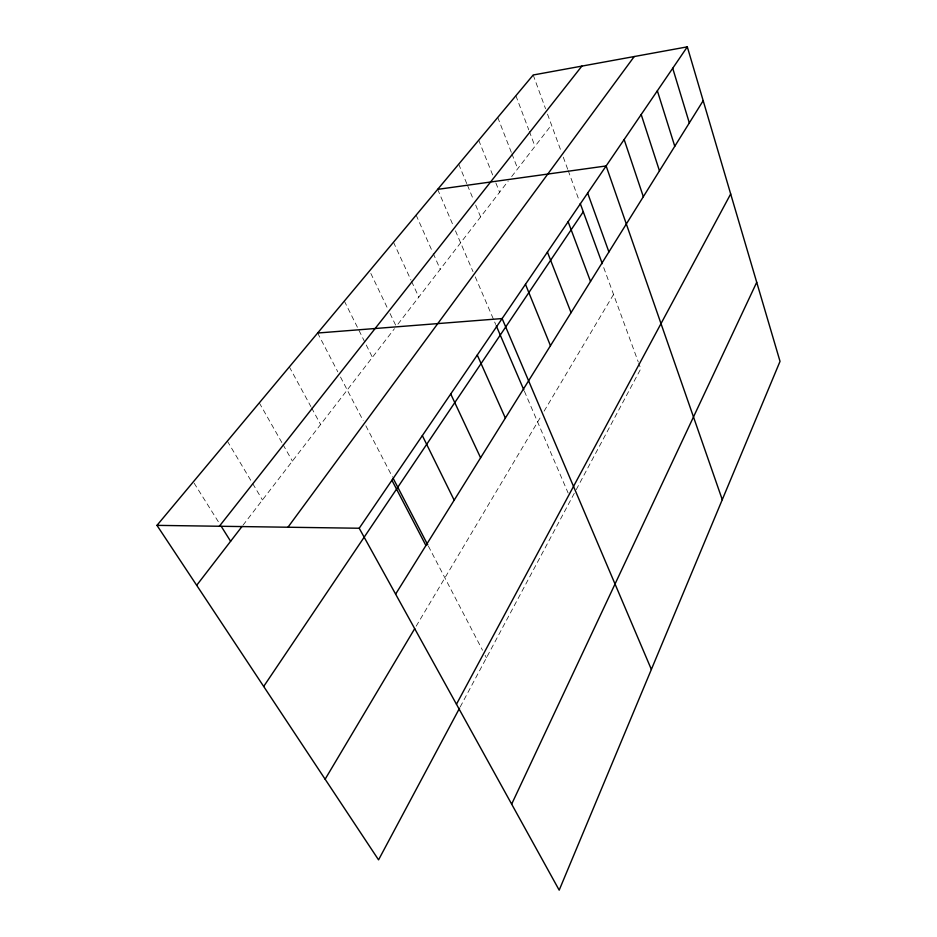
<?xml version="1.0" encoding="UTF-8"?>
<svg xmlns="http://www.w3.org/2000/svg" width="937" height="937" viewBox="0 0 937 937"><rect width="100%" height="100%" fill="white"/><g stroke="black" fill="none" stroke-linecap="round" stroke-linejoin="round"><path stroke-width="0.7" stroke-dasharray="4.68 3.51" d="M460.208 706.943L575.564 490.906M576.22 489.664L640.767 368.791L638.788 363.38M416.157 626.197L541.235 415.981M544.104 411.144L613.548 294.441M242.999 525.212L394.454 328.688M397.956 324.143L508.229 181.052M511.672 176.578L551.483 124.937M194.088 483.094L218.953 522.717M227.351 441.104L252.006 482.426M252.744 483.679L262.454 499.96M259.303 402.863L282.33 443.377M283.044 444.642L292.403 461.109M289.346 366.906L310.885 406.588M311.576 407.864L320.606 424.508M317.643 333.022L337.812 371.848M340.506 377.025L363.181 420.654M365.84 425.773L392.474 477.003M428.408 546.154L482.52 650.255M485.132 655.291L486.444 657.809M344.347 301.058L372.399 357.313M370.829 273.428L387.543 308.308M390.026 313.485L395.601 325.104M393.481 242.238L410.968 280.116M411.566 281.416L418.804 297.099M416.145 215.112L432.601 252.1M433.187 253.423L440.238 269.27M437.649 189.368L453.157 225.454M455.452 230.795L473.009 271.648M475.258 276.883L495.696 324.46M524.404 391.256L568.127 493.014M458.697 164.162L466.907 183.945M467.458 185.268L473.478 199.768M475.668 205.039L480.599 216.915M478.713 140.21L493.178 176.238M495.849 182.902L499.608 192.249M497.746 117.418L511.403 152.544M511.93 153.891L517.716 168.754M515.889 95.703L528.796 129.915M529.311 131.285L534.98 146.336M533.2 74.995L545.545 108.739M547.524 114.138L560.818 150.435M563.278 157.147L567.693 169.222M568.197 170.593L579.253 200.799M603.721 267.607L638.284 362.033"/><path stroke-width="1.41" d="M511.661 804.133L756.721 282.295M459.528 708.22L378.56 859.861L156.971 525.364L533.2 74.995L687.313 46.85L780.029 361.377L559.19 890.15L359.211 528.245L156.971 525.364M456.46 704.237L730.684 193.959M325.127 779.209L414.704 628.657M395.613 594.128L703.183 100.692M263.684 686.446L583.271 211.774M359.211 528.245L687.313 46.85M287.964 527.226L634.232 56.548M196.676 585.309L242.109 526.36M219.352 526.254L581.877 66.105M437.649 189.368L606.134 165.954L722.275 499.679M317.643 333.022L502.127 318.557L651.367 669.451M221.284 526.43L230.619 541.281M391.924 480.259L425.913 545.521M393.13 478.28L427.752 544.901M422.353 435.611L454.176 500.182M450.732 393.962L480.599 457.783M477.273 355.029L505.359 418.078M496.27 325.795L523.842 389.944M525.47 284.298L550.464 345.706M547.431 252.088L571.066 312.653M568.127 221.718L590.521 281.44M580.261 203.54L602.28 263.672M587.663 193.057L608.909 251.936M624.147 139.531L643.332 196.711M641.189 114.513L659.461 170.839M657.364 90.795L674.769 146.277M672.719 68.272L689.327 122.923"/></g></svg>
